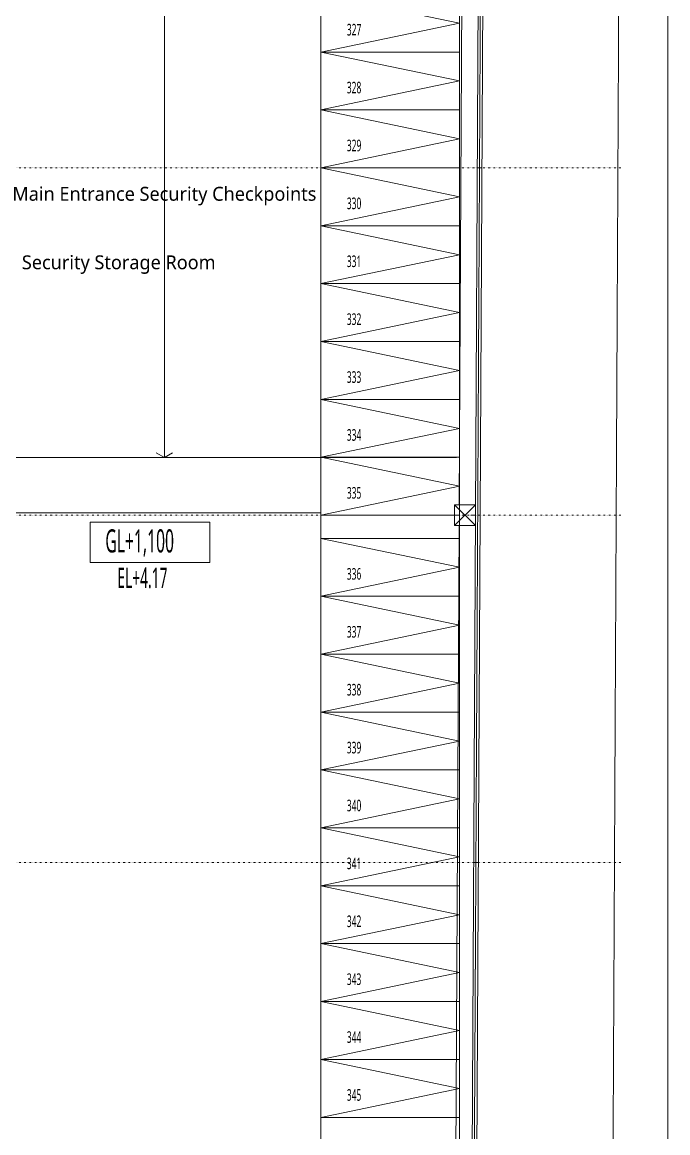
# Model space of a CAD drawing. Extents: x -76427 to 292734, y -42117 to 131250.
# Drawn here: x 264702 to 292600, y 33333 to 81288 of the extents above; entities that cross this region are included whole.
import ezdxf
from ezdxf.enums import TextEntityAlignment as Align

# ---------------------------------------------------------------- set-up
doc = ezdxf.new("R2010")
doc.units = 0
doc.header["$LTSCALE"] = 250
doc.linetypes.add('H12PL1$0$CENTERK4', pattern=[0.3582, 0.3333, -0.0083, 0.0083, -0.0083])
doc.linetypes.add('H12PL1$0$JJP_三點線', pattern=[0.9, 0.3, -0.15, 0, -0.15, 0, -0.15, 0, -0.15])
for name, color, linetype in [('H12PL1$0$A-ZONE', 252, 'Continuous'), ('H12PL1$0$L10_14_DOURO', 252, 'Continuous'), ('H12PL1$0$L10_14_LEVEL', 252, 'Continuous'), ('H12PL1$0$L10_14_PKG', 252, 'Continuous'), ('H12PL1$0$L10_14_PKG-NN', 252, 'Continuous'), ('H12PL1$0$L10_14_SHIKICHI', 252, 'Continuous'), ('H12PL1$0$L10_14_SIKICHI', 252, 'Continuous'), ('H12PL1$0$L10_14_SITE', 252, 'Continuous'), ('H12PL1$0$L10_14_SUGATA3', 252, 'Continuous'), ('H12PL1$0$S-GRID', 252, 'Continuous')]:
    doc.layers.add(name, color=color, linetype=linetype)
doc.styles.add('H12PL1$0$Standard', font='', dxfattribs={"width": 0.8})
doc.styles.get('H12PL1$0$Standard').set_extended_font_data('Microsoft JhengHei')

# ---------------------------------------------------------------- blocks, each defined once
blk = doc.blocks.new('H12PL1')
at = {"layer": 'H12PL1$0$L10_14_DOURO', "lineweight": 0}
blk.add_line((292600, 3771.7), (292600, 96500), dxfattribs=at)
at = {"layer": 'H12PL1$0$L10_14_LEVEL', "lineweight": 0, "flags": 128}
blk.add_lwpolyline([(267646.13, 59698.15), (272808.31, 59698.15), (272808.31, 57962.38), (267646.13, 57962.38)], close=True, dxfattribs=at)
at = {"layer": 'H12PL1$0$L10_14_PKG', "lineweight": 0, "flags": 128}
for points in [[(277600, 80000), (283600, 81250), (277600, 82500)], [(277600, 77500), (283600, 78750), (277600, 80000)], [(277600, 75000), (283600, 76250), (277600, 77500)], [(277600, 72500), (283600, 73750), (277600, 75000)], [(277600, 70000), (283600, 71250), (277600, 72500)], [(277600, 67500), (283600, 68750), (277600, 70000)], [(277600, 65000), (283600, 66250), (277600, 67500)], [(277600, 62500), (283600, 63750), (277600, 65000)], [(277600, 60000), (283600, 61250), (277600, 62500)], [(277600, 56500), (283600, 57750), (277600, 59000)], [(277600, 54000), (283600, 55250), (277600, 56500)], [(277600, 51500), (283600, 52750), (277600, 54000)], [(277600, 49000), (283600, 50250), (277600, 51500)], [(277600, 46500), (283600, 47750), (277600, 49000)], [(277600, 44000), (283600, 45250), (277600, 46500)], [(277600, 41500), (283600, 42750), (277600, 44000)], [(277600, 39000), (283600, 40250), (277600, 41500)], [(277600, 36500), (283600, 37750), (277600, 39000)], [(277600, 34000), (283600, 35250), (277600, 36500)]]:
    blk.add_lwpolyline(points, dxfattribs=at)
for points in [[(277600, 80000), (283600, 80000), (283600, 82500), (277600, 82500)], [(277600, 77500), (283600, 77500), (283600, 80000), (277600, 80000)], [(277600, 75000), (283600, 75000), (283600, 77500), (277600, 77500)], [(277600, 72500), (283600, 72500), (283600, 75000), (277600, 75000)], [(277600, 70000), (283600, 70000), (283600, 72500), (277600, 72500)], [(277600, 67500), (283600, 67500), (283600, 70000), (277600, 70000)], [(277600, 65000), (283600, 65000), (283600, 67500), (277600, 67500)], [(277600, 62500), (283600, 62500), (283600, 65000), (277600, 65000)], [(277600, 60000), (283600, 60000), (283600, 62500), (277600, 62500)], [(277600, 56500), (283600, 56500), (283600, 59000), (277600, 59000)], [(277600, 54000), (283600, 54000), (283600, 56500), (277600, 56500)], [(277600, 51500), (283600, 51500), (283600, 54000), (277600, 54000)], [(277600, 49000), (283600, 49000), (283600, 51500), (277600, 51500)], [(277600, 46500), (283600, 46500), (283600, 49000), (277600, 49000)], [(277600, 44000), (283600, 44000), (283600, 46500), (277600, 46500)], [(277600, 41500), (283600, 41500), (283600, 44000), (277600, 44000)], [(277600, 39000), (283600, 39000), (283600, 41500), (277600, 41500)], [(277600, 36500), (283600, 36500), (283600, 39000), (277600, 39000)], [(277600, 34000), (283600, 34000), (283600, 36500), (277600, 36500)]]:
    blk.add_lwpolyline(points, close=True, dxfattribs=at)
at = {"layer": 'H12PL1$0$L10_14_SIKICHI', "linetype": 'H12PL1$0$CENTERK4', "lineweight": 0}
for p, q in [((290616.8, 109970.49), (290091.71, 3735.86)), ((284623.03, 105500), (284091.79, 3765.52))]:
    blk.add_line(p, q, dxfattribs=at)
at = {"layer": 'H12PL1$0$L10_14_SITE', "lineweight": 0}
for p, q in [((284423.81, 86500), (283991.79, 3766.03)), ((284624.86, 86700), (284191.79, 3765.01)), ((284363.76, 75000), (284563.76, 75000)), ((262200.01, 62497.65), (283469.37, 62497.65)), ((277589.16, 60100), (262150.01, 60100)), ((284085.44, 60002.35), (284285.45, 60002.35)), ((284207.11, 45000), (284407.11, 45000))]:
    blk.add_line(p, q, dxfattribs=at)
at = {"layer": 'H12PL1$0$L10_14_SITE', "lineweight": 0, "flags": 128}
for points in [[(270845.9, 95900), (270845.9, 62497.65), (270495.9, 62697.65), (270845.9, 62497.65), (271195.9, 62697.65)], [(283449.66, 34000), (277600, 34000), (277600, 33000), (283600, 33000), (283600, 34000)]]:
    blk.add_lwpolyline(points, dxfattribs=at)
blk.add_lwpolyline([(283600, 60000), (277600, 60000), (277600, 59000), (283600, 59000)], close=True, dxfattribs=at)
at = {"layer": 'H12PL1$0$L10_14_SUGATA3', "lineweight": 0}
for p, q in [((283711.27, 84100), (283587.79, 60452.35)), ((283387.78, 60452.35), (284287.78, 59552.35)), ((283387.78, 59552.35), (284287.78, 60452.35)), ((283583.09, 59552.35), (283291.8, 3769.58))]:
    blk.add_line(p, q, dxfattribs=at)
at = {"layer": 'H12PL1$0$L10_14_SUGATA3', "lineweight": 0, "flags": 128}
blk.add_lwpolyline([(283387.78, 59552.35), (284287.78, 59552.35), (284287.78, 60452.35), (283387.78, 60452.35)], close=True, dxfattribs=at)
at = {"layer": 'H12PL1$0$S-GRID', "linetype": 'H12PL1$0$JJP_三點線', "lineweight": 0}
for p, q in [((-29000, 75000), (289600, 75000)), ((289600, 75000), (290600, 75000)), ((-29000, 60000), (289600, 60000)), ((289600, 60000), (290600, 60000)), ((-29000, 45000), (289600, 45000)), ((289600, 45000), (290600, 45000))]:
    blk.add_line(p, q, dxfattribs=at)
at = {"layer": 'H12PL1$0$A-ZONE', "style": 'H12PL1$0$Standard'}
for s, p in [('Main Entrance Security Checkpoints', (270845.9, 74179.11)), ('Security Storage Room', (268873.69, 71221.35))]:
    blk.add_text(s, height=600, dxfattribs=at).set_placement(p, align=Align.TOP_CENTER)
at = {"layer": 'H12PL1$0$L10_14_LEVEL', "linetype": 'Continuous', "lineweight": 0, "insert": (268295.3, 58801.11), "char_height": 1000, "attachment_point": 4, "style": 'H12PL1$0$Standard'}
blk.add_mtext('\\A1;{\\W0.52;GL+1,100}', dxfattribs=at)
at = {"layer": 'H12PL1$0$L10_14_PKG-NN', "linetype": 'Continuous', "lineweight": 0, "char_height": 500, "attachment_point": 7, "style": 'H12PL1$0$Standard'}
for s, insert in [('\\A1;{\\W0.56;327}', (278730.53, 80709.79)), ('\\A1;{\\W0.56;328}', (278730.53, 78209.79)), ('\\A1;{\\W0.56;329}', (278730.53, 75709.79)), ('\\A1;{\\W0.56;330}', (278730.53, 73209.79)), ('\\A1;{\\W0.56;331}', (278730.53, 70709.79)), ('\\A1;{\\W0.56;332}', (278730.53, 68209.79)), ('\\A1;{\\W0.56;333}', (278730.53, 65709.79)), ('\\A1;{\\W0.56;334}', (278730.53, 63209.79)), ('\\A1;{\\W0.56;335}', (278730.53, 60709.79)), ('\\A1;{\\W0.56;336}', (278730.53, 57209.79)), ('\\A1;{\\W0.56;337}', (278730.53, 54709.79)), ('\\A1;{\\W0.56;338}', (278730.53, 52209.79)), ('\\A1;{\\W0.56;339}', (278730.53, 49709.79)), ('\\A1;{\\W0.56;340}', (278730.53, 47209.79)), ('\\A1;{\\W0.56;341}', (278730.53, 44709.79)), ('\\A1;{\\W0.56;342}', (278730.53, 42209.79)), ('\\A1;{\\W0.56;343}', (278730.53, 39709.79)), ('\\A1;{\\W0.56;344}', (278730.53, 37209.79)), ('\\A1;{\\W0.56;345}', (278730.53, 34709.79))]:
    blk.add_mtext(s, dxfattribs=dict(at, insert=insert))
at = {"layer": 'H12PL1$0$L10_14_SHIKICHI', "linetype": 'Continuous', "lineweight": 0, "insert": (268811.93, 57289.56), "char_height": 880, "attachment_point": 4, "style": 'H12PL1$0$Standard'}
blk.add_mtext('\\A1;{\\W0.52;EL+4.17}', dxfattribs=at)

msp = doc.modelspace()

# ---------------------------------------------------------------- block references
msp.add_blockref('H12PL1', (0, 0))

doc.saveas('drawing.dxf')
